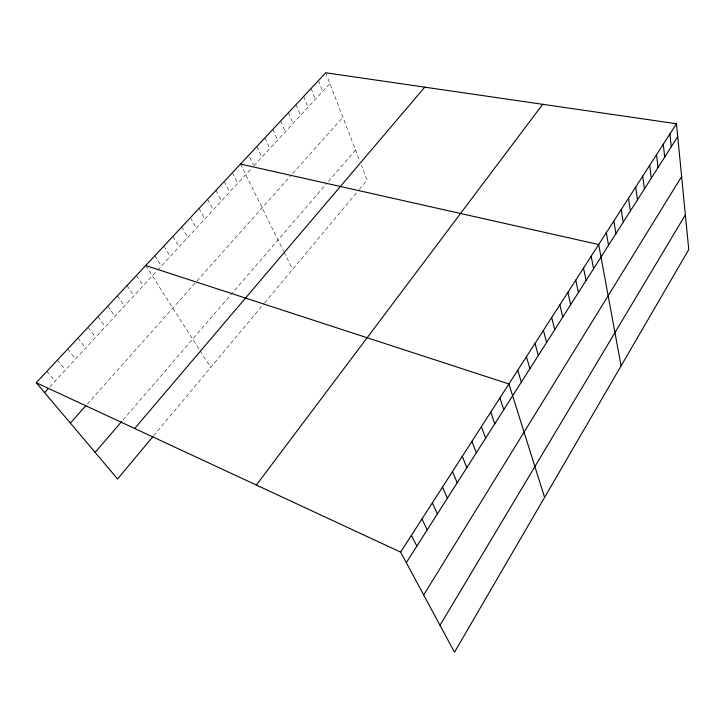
<?xml version="1.0" encoding="UTF-8"?>
<svg xmlns="http://www.w3.org/2000/svg" width="725" height="725" viewBox="0 0 725 725"><rect width="100%" height="100%" fill="white"/><g stroke="black" fill="none" stroke-linecap="round" stroke-linejoin="round"><path stroke-width="0.54" stroke-dasharray="3.62 2.72" d="M153.609 435.807L263.982 303.612M264.634 302.823L358.549 190.349M359.274 189.479L367.122 180.072L361.403 165.237M123.078 419.92L327.066 183.053M328.452 181.431L355.522 149.993M87.299 404.07L196.294 281.744M196.992 280.956L291.214 175.214M292.719 173.529L342.889 117.233M49.798 386.896L156.827 270.978M157.579 270.162L251.657 168.273M253.877 165.871L329.893 83.538M46.898 371.327L55.037 381.223M57.393 360.089L65.368 370.04M67.742 349.006L75.554 359.011M77.956 338.067L85.604 348.127M88.033 327.283L95.519 337.388M97.966 316.644L105.297 326.794M107.771 306.149L114.949 316.345M117.441 295.791L124.473 306.022M126.993 285.577L133.871 295.845M136.409 275.491L143.151 285.795M145.707 265.531L199.556 349.912M200.127 350.809L210.721 367.403M154.887 255.708L161.349 266.084M163.941 246.011L170.275 256.423M172.885 236.432L179.084 246.872M181.712 226.979L187.784 237.456M190.43 217.645L196.375 228.148M199.04 208.438L204.867 218.959M207.531 199.33L213.241 209.878M215.932 190.349L221.524 200.916M224.224 181.468L229.698 192.062M232.408 172.704L237.773 183.307M240.501 164.04L283.575 251.185M284.037 252.119L292.565 269.374M249.663 157.162L253.406 164.901M256.858 146.523L261.897 157.189M264.897 137.922L269.818 148.607M272.827 129.431L277.648 140.124M280.657 121.039L285.387 131.751M288.396 112.747L293.027 123.477M296.045 104.563L300.576 115.293M303.603 96.47L308.034 107.218M311.07 88.477L315.402 99.234M318.447 80.575L322.688 91.341M325.743 72.772L359.944 161.458"/><path stroke-width="1.09" d="M440.012 625.285L685.361 214.863M423.69 594.962L681.627 176.556M406.308 562.682L677.73 136.635M676.47 123.748L688.75 249.563L454.512 652.228L400.626 552.115L676.47 123.748L325.743 72.772L36.25 382.728L117.577 478.962L152.893 436.658M256.36 485.052L542.681 104.3M134.687 428.484L424.759 87.163M95.12 452.391L121.664 421.569M70.352 423.083L85.894 405.638M44.569 392.569L48.303 388.518M240.501 164.04L598.696 244.533L621.098 365.853M145.707 265.531L508.905 383.969L544.584 497.386M36.25 382.728L400.626 552.115M411.383 535.412L416.857 546.124M421.941 519.018L427.215 529.866M432.308 502.923L437.383 513.898M442.486 487.109L447.379 498.22M452.482 471.585L457.194 482.814M462.296 456.342L466.837 467.679M471.948 441.362L476.307 452.808M481.427 426.635L485.623 438.19M490.743 412.172L494.776 423.817M499.897 397.952L503.775 409.688M517.75 370.23L521.32 382.138M526.45 356.718L529.884 368.708M535.014 343.423L538.303 355.495M543.424 330.355L546.587 342.49M551.707 317.496L554.734 329.703M559.854 304.844L562.754 317.115M567.874 292.392L570.647 304.718M575.759 280.149L578.414 292.528M583.525 268.087L586.063 280.521M591.165 256.215L593.594 268.703M606.327 232.68L608.529 245.258M613.839 221.016L615.933 233.631M621.225 209.534L623.219 222.194M628.512 198.233L630.397 210.921M635.68 187.095L637.465 199.828M642.731 176.139L644.434 188.899M649.682 165.345L651.286 178.132M656.533 154.715L658.046 167.529M663.275 144.239L664.707 157.08M669.918 133.917L671.259 146.776"/></g></svg>
